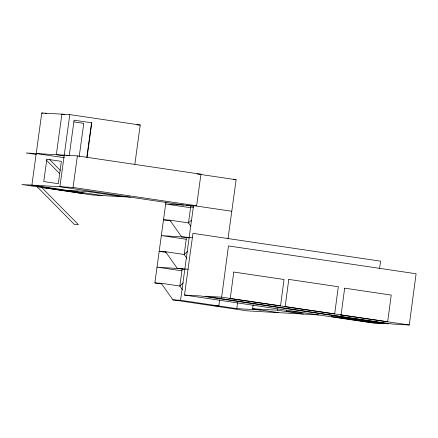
<?xml version="1.0" encoding="UTF-8"?>
<svg xmlns="http://www.w3.org/2000/svg" width="438" height="438" viewBox="0 0 438 438"><rect width="100%" height="100%" fill="white"/><g stroke="black" fill="none" stroke-linecap="round" stroke-linejoin="round"><path stroke-width="0.66" d="M221.644 297.167L228.472 245.937L416.1 273.761L409.273 324.996L392.667 324.049L205.039 296.219L221.644 297.167L409.273 324.996M134.849 164.239L140.215 125.049L69.795 114.603L41.769 113.004L31.892 185.11L102.306 195.556M69.795 114.603L59.918 186.708L183.495 205.033M69.199 155.884L74.088 120.193L91.805 122.821L87.102 157.165M37.997 186.927L21.9 184.54L73.047 187.459L77.373 155.895L200.943 174.22L196.618 205.783L165.668 204.02L190.503 207.7M79.185 156.722L83.762 123.341L73.984 121.89M86.823 157.149L91.542 122.689M161.573 283.917L154.86 282.921L165.942 202.006M182.235 268.587L179.843 286.047L182.569 289.912M186.555 237.024L184.163 254.483L186.889 258.349M190.831 205.8L188.488 222.926L190.826 226.238M154.86 282.921L161.222 283.282L172.906 299.855L180.555 300.287L193.525 205.608L231.784 211.28M184.507 295.048L200.757 295.978L388.386 323.802L372.136 322.877L184.507 295.048L192.955 233.35L380.589 261.174L379.576 268.549M219.641 299.92L218.814 305.965L211.171 305.527M228.012 238.814L236.109 179.722L199.859 174.346M180.555 300.287L236.766 308.626L237.593 302.581M278.716 312.655L252.595 308.785L253.148 304.755M252.595 308.785L277.27 310.192L277.457 308.845M286.468 310.181L286.282 311.527L301.415 312.387M341.224 317.15L383.491 323.419L373.603 322.855L331.336 316.586L341.224 317.15L341.405 315.836M191.401 220.199L188.488 222.926L169.867 220.161L163.505 219.799L170.886 220.894M187.563 251.302L184.163 254.483L165.542 251.724L159.18 251.357L165.892 252.354M183.237 282.866L179.843 286.047L161.222 283.282M136.88 124.857L140.215 125.049M77.373 155.895L26.225 152.982L36.283 154.472M197.007 173.995L200.943 174.22M233.388 179.564L236.109 179.722M41.128 186.911L37.088 186.681L74.334 224.404L78.375 224.634L41.128 186.911L83.379 193.174L78.659 192.846L77.701 191.877M67.102 190.333L87.2 191.477L122.41 196.7M130.338 197.155L92.319 194.987L41.347 187.426M193.897 205.663L186.249 205.225L193.684 206.331M190.65 207.141L193.289 207.294M236.766 308.626L260.763 309.995M318.53 314.927L247.07 310.854L172.906 299.855M64.572 114.553L61.889 114.154L56.332 154.696L64.014 155.835M41.769 113.004L43.11 113.207M45.125 113.502L46.466 113.705M66.1 155.424L68.295 155.747M36.212 153.552L64.413 157.729M73.047 187.459L196.618 205.783M39.097 186.977L79.338 192.944M192.556 237.664L161.343 235.578L186.177 239.263M189.534 237.916L181.556 236.734L169.867 220.161M188.236 269.228L157.018 267.142L181.852 270.821M185.214 269.474L177.231 268.291L165.542 251.724M277.27 310.192L303.392 314.062M49.27 159.218L60.252 170.344M46.663 160.439L59.557 173.497M233.777 272.047L230.257 298.448L229.134 298.415L280.517 305.899L284.032 279.499L233.777 272.047M288.784 279.395L285.16 306.589L284.207 306.562L334.676 313.931L338.3 286.737L288.784 279.395M344.657 288.177L341.098 314.884L340.238 314.862L387.668 321.788L391.227 295.081L344.657 288.177M46.833 159.202L43.773 181.54L58.309 183.692L61.369 161.359L46.833 159.202"/></g></svg>
